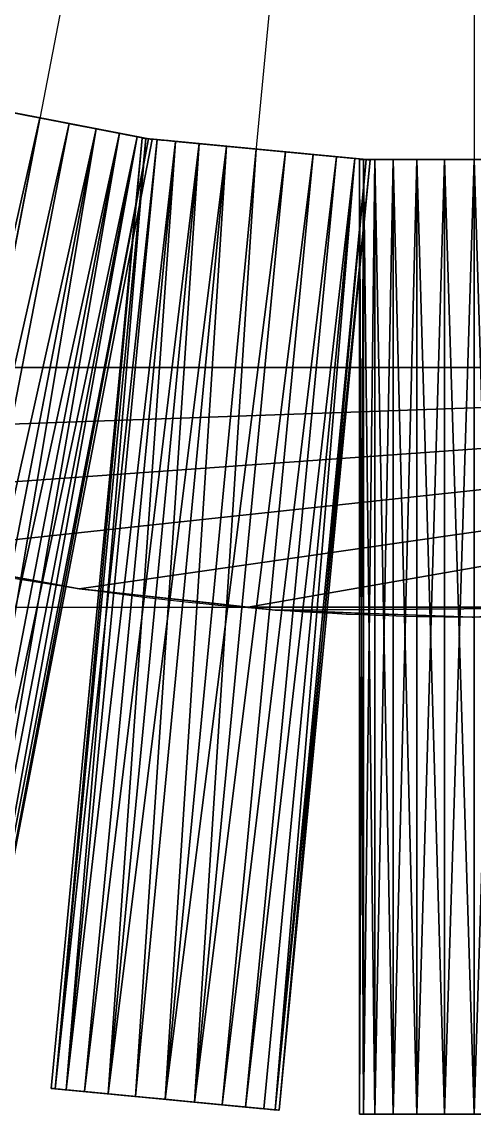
# Model space of a CAD drawing. Extents: x -19 to 362, y -54 to 342.
# Drawn here: x 75.6 to 125, y -54.3 to 65 of the extents above; entities that cross this region are included whole.
import ezdxf

# ---------------------------------------------------------------- set-up
doc = ezdxf.new("R2010")
doc.units = 0
doc.header["$MEASUREMENT"] = 0
doc.layers.get('0').update_dxf_attribs({"color": 13, "linetype": 'CONTINUOUS'})
doc.layers.add('TEMP', color=134, linetype='CONTINUOUS')

# ---------------------------------------------------------------- blocks, each defined once
blk = doc.blocks.new('___6')
for p, q in [((12.5, 300, 12.5), (12.5, 0, 12.5)), ((0, 50, 12.5), (0, -54.26, 12.5)), ((0.43, 50, 9.26), (0.43, -54.26, 9.26)), ((0.43, 50, 15.74), (0.43, -54.26, 15.74)), ((1.67, 50, 6.25), (1.67, -54.26, 6.25)), ((1.67, 50, 18.75), (1.67, -54.26, 18.75)), ((3.66, 50, 3.66), (3.66, -54.26, 3.66)), ((3.66, 50, 21.34), (3.66, -54.26, 21.34)), ((6.25, 50, 1.67), (6.25, -54.26, 1.67)), ((6.25, 50, 23.33), (6.25, -54.26, 23.33)), ((9.26, 50, 0.43), (9.26, -54.26, 0.43)), ((9.26, 50, 24.57), (9.26, -54.26, 24.57)), ((12.5, 50), (12.5, -54.26)), ((12.5, 50, 25), (12.5, -54.26, 25))]:
    blk.add_line(p, q)
at = {"extrusion": (-1.5951e-32, 1, 5.95298e-32)}
blk.add_circle((-12.5, 12.5, 50), 12.5, dxfattribs=at)
at = {"extrusion": (-1.74328e-15, 1, -4.67111e-16)}
blk.add_circle((-12.5, 12.5, -54.26), 12.5, dxfattribs=at)
mesh = blk.add_polyface()
corners = [(9.26, 50, 0.43), (15.74, 50, 0.43), (12.5, 50), (6.25, 50, 1.67), (18.75, 50, 1.67), (3.66, 50, 3.66), (21.34, 50, 3.66), (1.67, 50, 6.25), (23.33, 50, 6.25), (0.43, 50, 9.26), (24.57, 50, 9.26), (0, 50, 12.5), (25, 50, 12.5), (0.43, 50, 15.74), (24.57, 50, 15.74), (1.67, 50, 18.75), (23.33, 50, 18.75), (3.66, 50, 21.34), (21.34, 50, 21.34), (6.25, 50, 23.33), (18.75, 50, 23.33), (9.26, 50, 24.57), (15.74, 50, 24.57), (12.5, 50, 25)]
mesh.append_faces([[corners[k] for k in face] for face in [(0, 1, 2), (22, 21, 23)]], dxfattribs={"vtx0": -1})
mesh.append_faces([[corners[k] for k in face] for face in [(1, 3, 4), (4, 5, 6), (6, 7, 8), (8, 9, 10), (10, 11, 12), (12, 13, 14), (14, 15, 16), (16, 17, 18), (18, 19, 20), (20, 21, 22)]], dxfattribs={"vtx0": -1, "vtx1": -1})
mesh.append_faces([[corners[k] for k in face] for face in [(1, 0, 3), (4, 3, 5), (6, 5, 7), (8, 7, 9), (10, 9, 11), (12, 11, 13), (14, 13, 15), (16, 15, 17), (18, 17, 19), (20, 19, 21)]], dxfattribs={"vtx0": -1, "vtx2": -1})
mesh = blk.add_polyface()
corners = [(0, 50, 12.5), (0.43, -54.26, 9.26), (0, -54.26, 12.5), (0.43, 50, 9.26)]
mesh.append_faces([[corners[k] for k in face] for face in [(0, 1, 2), (1, 0, 3)]], dxfattribs={"vtx0": -1})
mesh = blk.add_polyface()
corners = [(0.43, 50, 15.74), (0, -54.26, 12.5), (0.43, -54.26, 15.74), (0, 50, 12.5)]
mesh.append_faces([[corners[k] for k in face] for face in [(0, 1, 2), (1, 0, 3)]], dxfattribs={"vtx0": -1})
mesh = blk.add_polyface()
corners = [(0.43, 50, 9.26), (1.67, -54.26, 6.25), (0.43, -54.26, 9.26), (1.67, 50, 6.25)]
mesh.append_faces([[corners[k] for k in face] for face in [(0, 1, 2), (1, 0, 3)]], dxfattribs={"vtx0": -1})
mesh = blk.add_polyface()
corners = [(1.67, 50, 18.75), (0.43, -54.26, 15.74), (1.67, -54.26, 18.75), (0.43, 50, 15.74)]
mesh.append_faces([[corners[k] for k in face] for face in [(0, 1, 2), (1, 0, 3)]], dxfattribs={"vtx0": -1})
mesh = blk.add_polyface()
corners = [(1.67, 50, 6.25), (3.66, -54.26, 3.66), (1.67, -54.26, 6.25), (3.66, 50, 3.66)]
mesh.append_faces([[corners[k] for k in face] for face in [(0, 1, 2), (1, 0, 3)]], dxfattribs={"vtx0": -1})
mesh = blk.add_polyface()
corners = [(3.66, 50, 21.34), (1.67, -54.26, 18.75), (3.66, -54.26, 21.34), (1.67, 50, 18.75)]
mesh.append_faces([[corners[k] for k in face] for face in [(0, 1, 2), (1, 0, 3)]], dxfattribs={"vtx0": -1})
mesh = blk.add_polyface()
corners = [(6.25, 50, 1.67), (3.66, -54.26, 3.66), (3.66, 50, 3.66), (6.25, -54.26, 1.67)]
mesh.append_faces([[corners[k] for k in face] for face in [(0, 1, 2), (1, 0, 3)]], dxfattribs={"vtx0": -1})
mesh = blk.add_polyface()
corners = [(6.25, -54.26, 23.33), (3.66, 50, 21.34), (3.66, -54.26, 21.34), (6.25, 50, 23.33)]
mesh.append_faces([[corners[k] for k in face] for face in [(0, 1, 2), (1, 0, 3)]], dxfattribs={"vtx0": -1})
mesh = blk.add_polyface()
corners = [(9.26, 50, 0.43), (6.25, -54.26, 1.67), (6.25, 50, 1.67), (9.26, -54.26, 0.43)]
mesh.append_faces([[corners[k] for k in face] for face in [(0, 1, 2), (1, 0, 3)]], dxfattribs={"vtx0": -1})
mesh = blk.add_polyface()
corners = [(9.26, -54.26, 24.57), (6.25, 50, 23.33), (6.25, -54.26, 23.33), (9.26, 50, 24.57)]
mesh.append_faces([[corners[k] for k in face] for face in [(0, 1, 2), (1, 0, 3)]], dxfattribs={"vtx0": -1})
mesh = blk.add_polyface()
corners = [(12.5, 50), (9.26, -54.26, 0.43), (9.26, 50, 0.43), (12.5, -54.26)]
mesh.append_faces([[corners[k] for k in face] for face in [(0, 1, 2), (1, 0, 3)]], dxfattribs={"vtx0": -1})
mesh = blk.add_polyface()
corners = [(12.5, -54.26, 25), (9.26, 50, 24.57), (9.26, -54.26, 24.57), (12.5, 50, 25)]
mesh.append_faces([[corners[k] for k in face] for face in [(0, 1, 2), (1, 0, 3)]], dxfattribs={"vtx0": -1})
mesh = blk.add_polyface()
corners = [(15.74, 50, 0.43), (12.5, -54.26), (12.5, 50), (15.74, -54.26, 0.43)]
mesh.append_faces([[corners[k] for k in face] for face in [(0, 1, 2), (1, 0, 3)]], dxfattribs={"vtx0": -1})
mesh = blk.add_polyface()
corners = [(15.74, -54.26, 24.57), (12.5, 50, 25), (12.5, -54.26, 25), (15.74, 50, 24.57)]
mesh.append_faces([[corners[k] for k in face] for face in [(0, 1, 2), (1, 0, 3)]], dxfattribs={"vtx0": -1})
mesh = blk.add_polyface()
corners = [(15.74, -54.26, 0.43), (9.26, -54.26, 0.43), (12.5, -54.26), (6.25, -54.26, 1.67), (18.75, -54.26, 1.67), (3.66, -54.26, 3.66), (21.34, -54.26, 3.66), (23.33, -54.26, 6.25), (1.67, -54.26, 6.25), (0.43, -54.26, 9.26), (24.57, -54.26, 9.26), (0, -54.26, 12.5), (25, -54.26, 12.5), (24.57, -54.26, 15.74), (0.43, -54.26, 15.74), (1.67, -54.26, 18.75), (23.33, -54.26, 18.75), (21.34, -54.26, 21.34), (3.66, -54.26, 21.34), (18.75, -54.26, 23.33), (6.25, -54.26, 23.33), (9.26, -54.26, 24.57), (15.74, -54.26, 24.57), (12.5, -54.26, 25)]
mesh.append_faces([[corners[k] for k in face] for face in [(0, 1, 2), (21, 22, 23)]], dxfattribs={"vtx0": -1})
mesh.append_faces([[corners[k] for k in face] for face in [(1, 0, 3), (3, 4, 5), (5, 7, 8), (8, 7, 9), (9, 10, 11), (11, 13, 14), (14, 13, 15), (15, 17, 18), (18, 19, 20), (20, 19, 21)]], dxfattribs={"vtx0": -1, "vtx1": -1})
mesh.append_faces([[corners[k] for k in face] for face in [(3, 0, 4), (5, 4, 6), (5, 6, 7), (9, 7, 10), (11, 10, 12), (11, 12, 13), (15, 13, 16), (15, 16, 17), (18, 17, 19), (21, 19, 22)]], dxfattribs={"vtx0": -1, "vtx2": -1})
blk = doc.blocks.new('___5')
for p, q in [((12.5, 300, 12.5), (12.5, 0, 12.5)), ((0, 50, 12.5), (0, -54.26, 12.5)), ((0.43, 50, 9.26), (0.43, -54.26, 9.26)), ((0.43, 50, 15.74), (0.43, -54.26, 15.74)), ((1.67, 50, 6.25), (1.67, -54.26, 6.25)), ((1.67, 50, 18.75), (1.67, -54.26, 18.75)), ((3.66, 50, 3.66), (3.66, -54.26, 3.66)), ((3.66, 50, 21.34), (3.66, -54.26, 21.34)), ((6.25, 50, 1.67), (6.25, -54.26, 1.67)), ((6.25, 50, 23.33), (6.25, -54.26, 23.33)), ((9.26, 50, 0.43), (9.26, -54.26, 0.43)), ((9.26, 50, 24.57), (9.26, -54.26, 24.57)), ((12.5, 50), (12.5, -54.26)), ((12.5, 50, 25), (12.5, -54.26, 25)), ((15.74, 50, 0.43), (15.74, -54.26, 0.43)), ((15.74, 50, 24.57), (15.74, -54.26, 24.57)), ((18.75, 50, 1.67), (18.75, -54.26, 1.67)), ((18.75, 50, 23.33), (18.75, -54.26, 23.33)), ((21.34, 50, 3.66), (21.34, -54.26, 3.66)), ((21.34, 50, 21.34), (21.34, -54.26, 21.34)), ((23.33, 50, 6.25), (23.33, -54.26, 6.25)), ((23.33, 50, 18.75), (23.33, -54.26, 18.75)), ((24.57, 50, 15.74), (24.57, -54.26, 15.74)), ((24.57, 50, 9.26), (24.57, -54.26, 9.26)), ((25, 50, 12.5), (25, -54.26, 12.5))]:
    blk.add_line(p, q)
at = {"extrusion": (8.71364e-16, 1, 2.34589e-16)}
blk.add_circle((-12.5, 12.5, 50), 12.5, dxfattribs=at)
at = {"extrusion": (-3.56309e-19, 1, 1.32976e-18)}
blk.add_circle((-12.5, 12.5, -54.26), 12.5, dxfattribs=at)
mesh = blk.add_polyface()
corners = [(9.26, 50, 0.43), (15.74, 50, 0.43), (12.5, 50), (6.25, 50, 1.67), (18.75, 50, 1.67), (3.66, 50, 3.66), (21.34, 50, 3.66), (1.67, 50, 6.25), (23.33, 50, 6.25), (0.43, 50, 9.26), (24.57, 50, 9.26), (0, 50, 12.5), (25, 50, 12.5), (0.43, 50, 15.74), (24.57, 50, 15.74), (1.67, 50, 18.75), (23.33, 50, 18.75), (3.66, 50, 21.34), (21.34, 50, 21.34), (6.25, 50, 23.33), (18.75, 50, 23.33), (9.26, 50, 24.57), (15.74, 50, 24.57), (12.5, 50, 25)]
mesh.append_faces([[corners[k] for k in face] for face in [(0, 1, 2), (22, 21, 23)]], dxfattribs={"vtx0": -1})
mesh.append_faces([[corners[k] for k in face] for face in [(1, 3, 4), (4, 5, 6), (6, 7, 8), (8, 9, 10), (10, 11, 12), (12, 13, 14), (14, 15, 16), (16, 17, 18), (18, 19, 20), (20, 21, 22)]], dxfattribs={"vtx0": -1, "vtx1": -1})
mesh.append_faces([[corners[k] for k in face] for face in [(1, 0, 3), (4, 3, 5), (6, 5, 7), (8, 7, 9), (10, 9, 11), (12, 11, 13), (14, 13, 15), (16, 15, 17), (18, 17, 19), (20, 19, 21)]], dxfattribs={"vtx0": -1, "vtx2": -1})
mesh = blk.add_polyface()
corners = [(0, 50, 12.5), (0.43, -54.26, 9.26), (0, -54.26, 12.5), (0.43, 50, 9.26)]
mesh.append_faces([[corners[k] for k in face] for face in [(0, 1, 2), (1, 0, 3)]], dxfattribs={"vtx0": -1})
mesh = blk.add_polyface()
corners = [(0.43, -54.26, 15.74), (0, 50, 12.5), (0, -54.26, 12.5), (0.43, 50, 15.74)]
mesh.append_faces([[corners[k] for k in face] for face in [(0, 1, 2), (1, 0, 3)]], dxfattribs={"vtx0": -1})
mesh = blk.add_polyface()
corners = [(0.43, 50, 9.26), (1.67, -54.26, 6.25), (0.43, -54.26, 9.26), (1.67, 50, 6.25)]
mesh.append_faces([[corners[k] for k in face] for face in [(0, 1, 2), (1, 0, 3)]], dxfattribs={"vtx0": -1})
mesh = blk.add_polyface()
corners = [(1.67, 50, 18.75), (0.43, -54.26, 15.74), (1.67, -54.26, 18.75), (0.43, 50, 15.74)]
mesh.append_faces([[corners[k] for k in face] for face in [(0, 1, 2), (1, 0, 3)]], dxfattribs={"vtx0": -1})
mesh = blk.add_polyface()
corners = [(1.67, -54.26, 6.25), (3.66, 50, 3.66), (3.66, -54.26, 3.66), (1.67, 50, 6.25)]
mesh.append_faces([[corners[k] for k in face] for face in [(0, 1, 2), (1, 0, 3)]], dxfattribs={"vtx0": -1})
mesh = blk.add_polyface()
corners = [(3.66, 50, 21.34), (1.67, -54.26, 18.75), (3.66, -54.26, 21.34), (1.67, 50, 18.75)]
mesh.append_faces([[corners[k] for k in face] for face in [(0, 1, 2), (1, 0, 3)]], dxfattribs={"vtx0": -1})
mesh = blk.add_polyface()
corners = [(6.25, 50, 1.67), (3.66, -54.26, 3.66), (3.66, 50, 3.66), (6.25, -54.26, 1.67)]
mesh.append_faces([[corners[k] for k in face] for face in [(0, 1, 2), (1, 0, 3)]], dxfattribs={"vtx0": -1})
mesh = blk.add_polyface()
corners = [(6.25, -54.26, 23.33), (3.66, 50, 21.34), (3.66, -54.26, 21.34), (6.25, 50, 23.33)]
mesh.append_faces([[corners[k] for k in face] for face in [(0, 1, 2), (1, 0, 3)]], dxfattribs={"vtx0": -1})
mesh = blk.add_polyface()
corners = [(9.26, 50, 0.43), (6.25, -54.26, 1.67), (6.25, 50, 1.67), (9.26, -54.26, 0.43)]
mesh.append_faces([[corners[k] for k in face] for face in [(0, 1, 2), (1, 0, 3)]], dxfattribs={"vtx0": -1})
mesh = blk.add_polyface()
corners = [(9.26, -54.26, 24.57), (6.25, 50, 23.33), (6.25, -54.26, 23.33), (9.26, 50, 24.57)]
mesh.append_faces([[corners[k] for k in face] for face in [(0, 1, 2), (1, 0, 3)]], dxfattribs={"vtx0": -1})
mesh = blk.add_polyface()
corners = [(9.26, 50, 0.43), (12.5, -54.26), (9.26, -54.26, 0.43), (12.5, 50)]
mesh.append_faces([[corners[k] for k in face] for face in [(0, 1, 2), (1, 0, 3)]], dxfattribs={"vtx0": -1})
mesh = blk.add_polyface()
corners = [(12.5, -54.26, 25), (9.26, 50, 24.57), (9.26, -54.26, 24.57), (12.5, 50, 25)]
mesh.append_faces([[corners[k] for k in face] for face in [(0, 1, 2), (1, 0, 3)]], dxfattribs={"vtx0": -1})
mesh = blk.add_polyface()
corners = [(15.74, 50, 0.43), (12.5, -54.26), (12.5, 50), (15.74, -54.26, 0.43)]
mesh.append_faces([[corners[k] for k in face] for face in [(0, 1, 2), (1, 0, 3)]], dxfattribs={"vtx0": -1})
mesh = blk.add_polyface()
corners = [(15.74, -54.26, 24.57), (12.5, 50, 25), (12.5, -54.26, 25), (15.74, 50, 24.57)]
mesh.append_faces([[corners[k] for k in face] for face in [(0, 1, 2), (1, 0, 3)]], dxfattribs={"vtx0": -1})
mesh = blk.add_polyface()
corners = [(18.75, 50, 1.67), (15.74, -54.26, 0.43), (15.74, 50, 0.43), (18.75, -54.26, 1.67)]
mesh.append_faces([[corners[k] for k in face] for face in [(0, 1, 2), (1, 0, 3)]], dxfattribs={"vtx0": -1})
mesh = blk.add_polyface()
corners = [(15.74, -54.26, 24.57), (18.75, 50, 23.33), (15.74, 50, 24.57), (18.75, -54.26, 23.33)]
mesh.append_faces([[corners[k] for k in face] for face in [(0, 1, 2), (1, 0, 3)]], dxfattribs={"vtx0": -1})
mesh = blk.add_polyface()
corners = [(21.34, 50, 3.66), (18.75, -54.26, 1.67), (18.75, 50, 1.67), (21.34, -54.26, 3.66)]
mesh.append_faces([[corners[k] for k in face] for face in [(0, 1, 2), (1, 0, 3)]], dxfattribs={"vtx0": -1})
mesh = blk.add_polyface()
corners = [(18.75, -54.26, 23.33), (21.34, 50, 21.34), (18.75, 50, 23.33), (21.34, -54.26, 21.34)]
mesh.append_faces([[corners[k] for k in face] for face in [(0, 1, 2), (1, 0, 3)]], dxfattribs={"vtx0": -1})
mesh = blk.add_polyface()
corners = [(21.34, -54.26, 3.66), (23.33, 50, 6.25), (23.33, -54.26, 6.25), (21.34, 50, 3.66)]
mesh.append_faces([[corners[k] for k in face] for face in [(0, 1, 2), (1, 0, 3)]], dxfattribs={"vtx0": -1})
mesh = blk.add_polyface()
corners = [(23.33, 50, 18.75), (21.34, -54.26, 21.34), (23.33, -54.26, 18.75), (21.34, 50, 21.34)]
mesh.append_faces([[corners[k] for k in face] for face in [(0, 1, 2), (1, 0, 3)]], dxfattribs={"vtx0": -1})
mesh = blk.add_polyface()
corners = [(23.33, 50, 6.25), (24.57, -54.26, 9.26), (23.33, -54.26, 6.25), (24.57, 50, 9.26)]
mesh.append_faces([[corners[k] for k in face] for face in [(0, 1, 2), (1, 0, 3)]], dxfattribs={"vtx0": -1})
mesh = blk.add_polyface()
corners = [(24.57, -54.26, 15.74), (23.33, 50, 18.75), (23.33, -54.26, 18.75), (24.57, 50, 15.74)]
mesh.append_faces([[corners[k] for k in face] for face in [(0, 1, 2), (1, 0, 3)]], dxfattribs={"vtx0": -1})
mesh = blk.add_polyface()
corners = [(25, 50, 12.5), (24.57, -54.26, 15.74), (25, -54.26, 12.5), (24.57, 50, 15.74)]
mesh.append_faces([[corners[k] for k in face] for face in [(0, 1, 2), (1, 0, 3)]], dxfattribs={"vtx0": -1})
mesh = blk.add_polyface()
corners = [(24.57, 50, 9.26), (25, -54.26, 12.5), (24.57, -54.26, 9.26), (25, 50, 12.5)]
mesh.append_faces([[corners[k] for k in face] for face in [(0, 1, 2), (1, 0, 3)]], dxfattribs={"vtx0": -1})
mesh = blk.add_polyface()
corners = [(15.74, -54.26, 0.43), (9.26, -54.26, 0.43), (12.5, -54.26), (6.25, -54.26, 1.67), (18.75, -54.26, 1.67), (3.66, -54.26, 3.66), (21.34, -54.26, 3.66), (23.33, -54.26, 6.25), (1.67, -54.26, 6.25), (0.43, -54.26, 9.26), (24.57, -54.26, 9.26), (0, -54.26, 12.5), (25, -54.26, 12.5), (24.57, -54.26, 15.74), (0.43, -54.26, 15.74), (1.67, -54.26, 18.75), (23.33, -54.26, 18.75), (21.34, -54.26, 21.34), (3.66, -54.26, 21.34), (18.75, -54.26, 23.33), (6.25, -54.26, 23.33), (9.26, -54.26, 24.57), (15.74, -54.26, 24.57), (12.5, -54.26, 25)]
mesh.append_faces([[corners[k] for k in face] for face in [(0, 1, 2), (21, 22, 23)]], dxfattribs={"vtx0": -1})
mesh.append_faces([[corners[k] for k in face] for face in [(1, 0, 3), (3, 4, 5), (5, 7, 8), (8, 7, 9), (9, 10, 11), (11, 13, 14), (14, 13, 15), (15, 17, 18), (18, 19, 20), (20, 19, 21)]], dxfattribs={"vtx0": -1, "vtx1": -1})
mesh.append_faces([[corners[k] for k in face] for face in [(3, 0, 4), (5, 4, 6), (5, 6, 7), (9, 7, 10), (11, 10, 12), (11, 12, 13), (15, 13, 16), (15, 16, 17), (18, 17, 19), (21, 19, 22)]], dxfattribs={"vtx0": -1, "vtx2": -1})
blk = doc.blocks.new('___4')
for p, q in [((12.5, 300, 12.5), (12.5, 0, 12.5)), ((12.5, 50), (12.5, -54.26)), ((12.5, 50, 25), (12.5, -54.26, 25)), ((15.74, 50, 0.43), (15.74, -54.26, 0.43)), ((15.74, 50, 24.57), (15.74, -54.26, 24.57)), ((18.75, 50, 1.67), (18.75, -54.26, 1.67)), ((18.75, 50, 23.33), (18.75, -54.26, 23.33)), ((21.34, 50, 3.66), (21.34, -54.26, 3.66)), ((21.34, 50, 21.34), (21.34, -54.26, 21.34)), ((23.33, 50, 6.25), (23.33, -54.26, 6.25)), ((23.33, 50, 18.75), (23.33, -54.26, 18.75)), ((24.57, 50, 15.74), (24.57, -54.26, 15.74)), ((24.57, 50, 9.26), (24.57, -54.26, 9.26)), ((25, 50, 12.5), (25, -54.26, 12.5))]:
    blk.add_line(p, q)
at = {"extrusion": (1.58232e-18, 1, -5.90531e-18)}
blk.add_circle((-12.5, 12.5, 50), 12.5, dxfattribs=at)
mesh = blk.add_polyface()
corners = [(9.26, 50, 0.43), (15.74, 50, 0.43), (12.5, 50), (6.25, 50, 1.67), (18.75, 50, 1.67), (3.66, 50, 3.66), (21.34, 50, 3.66), (1.67, 50, 6.25), (23.33, 50, 6.25), (0.43, 50, 9.26), (24.57, 50, 9.26), (0, 50, 12.5), (25, 50, 12.5), (0.43, 50, 15.74), (24.57, 50, 15.74), (1.67, 50, 18.75), (23.33, 50, 18.75), (3.66, 50, 21.34), (21.34, 50, 21.34), (6.25, 50, 23.33), (18.75, 50, 23.33), (9.26, 50, 24.57), (15.74, 50, 24.57), (12.5, 50, 25)]
mesh.append_faces([[corners[k] for k in face] for face in [(0, 1, 2), (22, 21, 23)]], dxfattribs={"vtx0": -1})
mesh.append_faces([[corners[k] for k in face] for face in [(1, 3, 4), (4, 5, 6), (6, 7, 8), (8, 9, 10), (10, 11, 12), (12, 13, 14), (14, 15, 16), (16, 17, 18), (18, 19, 20), (20, 21, 22)]], dxfattribs={"vtx0": -1, "vtx1": -1})
mesh.append_faces([[corners[k] for k in face] for face in [(1, 0, 3), (4, 3, 5), (6, 5, 7), (8, 7, 9), (10, 9, 11), (12, 11, 13), (14, 13, 15), (16, 15, 17), (18, 17, 19), (20, 19, 21)]], dxfattribs={"vtx0": -1, "vtx2": -1})
mesh = blk.add_polyface()
corners = [(12.5, 50), (9.26, -54.26, 0.43), (9.26, 50, 0.43), (12.5, -54.26)]
mesh.append_faces([[corners[k] for k in face] for face in [(0, 1, 2), (1, 0, 3)]], dxfattribs={"vtx0": -1})
mesh = blk.add_polyface()
corners = [(9.26, -54.26, 24.57), (12.5, 50, 25), (9.26, 50, 24.57), (12.5, -54.26, 25)]
mesh.append_faces([[corners[k] for k in face] for face in [(0, 1, 2), (1, 0, 3)]], dxfattribs={"vtx0": -1})
mesh = blk.add_polyface()
corners = [(15.74, 50, 0.43), (12.5, -54.26), (12.5, 50), (15.74, -54.26, 0.43)]
mesh.append_faces([[corners[k] for k in face] for face in [(0, 1, 2), (1, 0, 3)]], dxfattribs={"vtx0": -1})
mesh = blk.add_polyface()
corners = [(12.5, -54.26, 25), (15.74, 50, 24.57), (12.5, 50, 25), (15.74, -54.26, 24.57)]
mesh.append_faces([[corners[k] for k in face] for face in [(0, 1, 2), (1, 0, 3)]], dxfattribs={"vtx0": -1})
mesh = blk.add_polyface()
corners = [(18.75, 50, 1.67), (15.74, -54.26, 0.43), (15.74, 50, 0.43), (18.75, -54.26, 1.67)]
mesh.append_faces([[corners[k] for k in face] for face in [(0, 1, 2), (1, 0, 3)]], dxfattribs={"vtx0": -1})
mesh = blk.add_polyface()
corners = [(15.74, -54.26, 24.57), (18.75, 50, 23.33), (15.74, 50, 24.57), (18.75, -54.26, 23.33)]
mesh.append_faces([[corners[k] for k in face] for face in [(0, 1, 2), (1, 0, 3)]], dxfattribs={"vtx0": -1})
mesh = blk.add_polyface()
corners = [(21.34, 50, 3.66), (18.75, -54.26, 1.67), (18.75, 50, 1.67), (21.34, -54.26, 3.66)]
mesh.append_faces([[corners[k] for k in face] for face in [(0, 1, 2), (1, 0, 3)]], dxfattribs={"vtx0": -1})
mesh = blk.add_polyface()
corners = [(21.34, -54.26, 21.34), (18.75, 50, 23.33), (18.75, -54.26, 23.33), (21.34, 50, 21.34)]
mesh.append_faces([[corners[k] for k in face] for face in [(0, 1, 2), (1, 0, 3)]], dxfattribs={"vtx0": -1})
mesh = blk.add_polyface()
corners = [(21.34, 50, 3.66), (23.33, -54.26, 6.25), (21.34, -54.26, 3.66), (23.33, 50, 6.25)]
mesh.append_faces([[corners[k] for k in face] for face in [(0, 1, 2), (1, 0, 3)]], dxfattribs={"vtx0": -1})
mesh = blk.add_polyface()
corners = [(23.33, 50, 18.75), (21.34, -54.26, 21.34), (23.33, -54.26, 18.75), (21.34, 50, 21.34)]
mesh.append_faces([[corners[k] for k in face] for face in [(0, 1, 2), (1, 0, 3)]], dxfattribs={"vtx0": -1})
mesh = blk.add_polyface()
corners = [(23.33, 50, 6.25), (24.57, -54.26, 9.26), (23.33, -54.26, 6.25), (24.57, 50, 9.26)]
mesh.append_faces([[corners[k] for k in face] for face in [(0, 1, 2), (1, 0, 3)]], dxfattribs={"vtx0": -1})
mesh = blk.add_polyface()
corners = [(24.57, -54.26, 15.74), (23.33, 50, 18.75), (23.33, -54.26, 18.75), (24.57, 50, 15.74)]
mesh.append_faces([[corners[k] for k in face] for face in [(0, 1, 2), (1, 0, 3)]], dxfattribs={"vtx0": -1})
mesh = blk.add_polyface()
corners = [(25, -54.26, 12.5), (24.57, 50, 15.74), (24.57, -54.26, 15.74), (25, 50, 12.5)]
mesh.append_faces([[corners[k] for k in face] for face in [(0, 1, 2), (1, 0, 3)]], dxfattribs={"vtx0": -1})
mesh = blk.add_polyface()
corners = [(24.57, 50, 9.26), (25, -54.26, 12.5), (24.57, -54.26, 9.26), (25, 50, 12.5)]
mesh.append_faces([[corners[k] for k in face] for face in [(0, 1, 2), (1, 0, 3)]], dxfattribs={"vtx0": -1})

msp = doc.modelspace()

# ---------------------------------------------------------------- linework, layer by layer
for p, q in [((0, 27.3), (250, 27.28)), ((0, 27.3, 300), (250, 27.28, 300)), ((81.89, 3.11), (60.72, 6.96)), ((74.28, 4.5, 71.67), (76.83, 4.03, 73.66)), ((76.83, 4.03, 91.34), (74.28, 4.5, 93.33)), ((76.83, 4.03, 73.66), (78.78, 3.68, 76.25)), ((76.83, 4.03, 91.34), (78.78, 3.68, 88.75)), ((78.78, 3.68, 76.25), (80.01, 3.45, 79.26)), ((78.78, 3.68, 88.75), (80.01, 3.45, 85.74)), ((80.43, 3.38, 82.5), (80.01, 3.45, 79.26)), ((80.01, 3.45, 85.74), (80.43, 3.38, 82.5)), ((100.31, 1.11), (81.89, 3.11)), ((81.89, 3.11, 300), (81.89, 3.11)), ((84.01, 2.88, 82.5), (84.43, 2.84, 79.26)), ((84.01, 2.88, 82.5), (84.43, 2.84, 85.74)), ((85.67, 2.7, 88.75), (84.43, 2.84, 85.74)), ((85.67, 2.7, 76.25), (84.43, 2.84, 79.26)), ((87.65, 2.49, 91.34), (85.67, 2.7, 88.75)), ((87.65, 2.49, 73.66), (85.67, 2.7, 76.25)), ((87.65, 2.49, 73.66), (90.22, 2.21, 71.67)), ((90.22, 2.21, 93.33), (87.65, 2.49, 91.34)), ((90.22, 2.21, 71.67), (93.22, 1.88, 70.43)), ((90.22, 2.21, 93.33), (93.22, 1.88, 94.57)), ((93.22, 1.88, 70.43), (96.44, 1.53, 70)), ((93.22, 1.88, 94.57), (96.44, 1.53, 95)), ((99.65, 1.18, 70.43), (96.44, 1.53, 70)), ((96.44, 1.53, 95), (99.65, 1.18, 94.57)), ((0, 1.11, 300), (100.31, 1.11, 300)), ((99.65, 1.18, 70.43), (102.65, 0.85, 71.67)), ((102.65, 0.85, 93.33), (99.65, 1.18, 94.57)), ((103.29, 0.78), (100.31, 1.11)), ((100.31, 1.11, 300), (149.59, 1.11, 300)), ((100.31, 1.11), (149.59, 1.11)), ((102.65, 0.85, 71.67), (103.29, 0.78, 72.17)), ((102.65, 0.85, 93.33), (103.29, 0.78, 92.83)), ((105.24, 0.71, 73.66), (103.29, 0.78, 72.17)), ((103.29, 0.78, 92.83), (105.24, 0.71, 91.34)), ((124.79, 0), (103.29, 0.78)), ((103.29, 0.78, 72.17), (103.29, 0.78)), ((103.29, 0.78, 300), (103.29, 0.78, 92.83)), ((107.23, 0.64, 88.75), (105.24, 0.71, 91.34)), ((107.23, 0.64, 76.25), (105.24, 0.71, 73.66)), ((107.23, 0.64, 76.25), (108.48, 0.59, 79.26)), ((107.23, 0.64, 88.75), (108.48, 0.59, 85.74)), ((108.9, 0.58, 82.5), (108.48, 0.59, 85.74)), ((108.9, 0.58, 82.5), (108.48, 0.59, 79.26)), ((112.5, 0.45, 82.5), (112.93, 0.43, 79.26)), ((112.5, 0.45, 82.5), (112.93, 0.43, 85.74)), ((112.93, 0.43, 79.26), (114.17, 0.39, 76.25)), ((114.17, 0.39, 88.75), (112.93, 0.43, 85.74)), ((114.17, 0.39, 76.25), (116.16, 0.31, 73.66)), ((114.17, 0.39, 88.75), (116.16, 0.31, 91.34)), ((116.16, 0.31, 73.66), (118.75, 0.22, 71.67)), ((116.16, 0.31, 91.34), (118.75, 0.22, 93.33)), ((118.75, 0.22, 71.67), (121.76, 0.11, 70.43)), ((121.76, 0.11, 94.57), (118.75, 0.22, 93.33)), ((124.79, 0, 70.03), (121.76, 0.11, 70.43)), ((121.76, 0.11, 94.57), (124.79, 0, 94.97)), ((146.3, 0.75), (124.79, 0)), ((125, 0.01, 95), (124.79, 0, 94.97)), ((125, 0.01, 70), (124.79, 0, 70.03)), ((125, 0.01, 70), (128.24, 0.12, 70.43)), ((128.24, 0.12, 94.57), (125, 0.01, 95)), ((124.79, 0, 70.03), (124.79, 0)), ((124.79, 0, 300), (124.79, 0, 94.97))]:
    msp.add_line(p, q)
at = {"extrusion": (0, 0, -1)}
for start, end in [(274.7214, 294.6254), (265.2974, 274.7214)]:
    msp.add_arc((-125, 300, -300), 300, start, end, dxfattribs=at)

# ---------------------------------------------------------------- block references
at = {"layer": 'TEMP'}
for name, p, rotation in [('___4', (55.83, 7.82, 37.5), 349.0666), ('___5', (83.98, 2.56, 37.5), 354.5333)]:
    msp.add_blockref(name, p, dxfattribs=dict(at, rotation=rotation))
msp.add_blockref('___6', (112.5, 0, 37.5), dxfattribs=at)

# ---------------------------------------------------------------- meshes
at = {"color": 8}
mesh = msp.add_polyface(dxfattribs=at)
corners = [(250, 300, 300), (0, 27.3, 300), (0, 300, 300), (250, 27.28, 300)]
mesh.append_faces([[corners[k] for k in face] for face in [(0, 1, 2), (1, 0, 3)]], dxfattribs={"vtx0": -1, "color": 8})
mesh = msp.add_polyface(dxfattribs=at)
corners = [(250, 27.28, 300), (19.48, 19.17, 300), (0, 27.3, 300), (39.88, 12.33, 300), (60.72, 6.96, 300), (81.89, 3.11, 300), (100.31, 1.11, 300), (149.59, 1.11, 300), (167.69, 3.05, 300), (188.87, 6.88, 300), (209.72, 12.21, 300), (230.13, 19.02, 300)]
mesh.append_faces([[corners[k] for k in face] for face in [(0, 1, 2), (10, 0, 11)]], dxfattribs={"vtx0": -1, "color": 8})
mesh.append_faces([[corners[k] for k in face] for face in [(1, 0, 3), (3, 0, 4), (4, 0, 5), (5, 0, 6), (6, 0, 7), (7, 0, 8), (8, 0, 9), (9, 0, 10)]], dxfattribs={"vtx0": -1, "vtx1": -1, "color": 8})
mesh = msp.add_polyface()
corners = [(250, 27.28), (19.48, 19.17), (0, 27.3), (39.88, 12.33), (60.72, 6.96), (81.89, 3.11), (100.31, 1.11), (149.59, 1.11), (167.69, 3.05), (188.87, 6.88), (209.72, 12.21), (230.13, 19.02)]
mesh.append_faces([[corners[k] for k in face] for face in [(0, 1, 2), (10, 0, 11)]], dxfattribs={"vtx0": -1})
mesh.append_faces([[corners[k] for k in face] for face in [(1, 0, 3), (3, 0, 4), (4, 0, 5), (5, 0, 6), (6, 0, 7), (7, 0, 8), (8, 0, 9), (9, 0, 10)]], dxfattribs={"vtx0": -1, "vtx1": -1})
at = {"color": 254}
mesh = msp.add_polyface(dxfattribs=at)
corners = [(81.89, 3.11), (80.01, 3.45, 79.26), (60.72, 6.96), (80.43, 3.38, 82.5), (81.89, 3.11, 300), (78.78, 3.68, 76.25), (76.83, 4.03, 73.66), (74.28, 4.5, 71.67), (71.32, 5.04, 70.43), (68.13, 5.62, 70), (80.01, 3.45, 85.74), (78.78, 3.68, 88.75), (76.83, 4.03, 91.34), (74.28, 4.5, 93.33), (71.32, 5.04, 94.57), (68.13, 5.62, 95), (61.98, 6.74, 93.33), (60.72, 6.96, 300), (60.72, 6.96, 92.34), (64.95, 6.2, 94.57), (61.98, 6.74, 71.67), (60.72, 6.96, 72.66), (64.95, 6.2, 70.43)]
mesh.append_faces([[corners[k] for k in face] for face in [(16, 17, 18), (2, 20, 21)]], dxfattribs={"vtx0": -1, "color": 254})
mesh.append_faces([[corners[k] for k in face] for face in [(0, 1, 2), (1, 0, 3), (3, 4, 10), (10, 4, 11), (11, 4, 12), (12, 4, 13), (13, 4, 14), (14, 4, 15), (17, 15, 4), (20, 2, 22), (22, 2, 9)]], dxfattribs={"vtx0": -1, "vtx1": -1, "color": 254})
mesh.append_faces([[corners[k] for k in face] for face in [(3, 0, 4), (2, 1, 5), (2, 5, 6), (2, 6, 7), (2, 7, 8), (2, 8, 9), (17, 16, 19), (17, 19, 15)]], dxfattribs={"vtx0": -1, "vtx2": -1, "color": 254})
mesh = msp.add_polyface(dxfattribs=at)
corners = [(103.29, 0.78, 72.17), (100.31, 1.11), (103.29, 0.78), (81.89, 3.11), (102.65, 0.85, 71.67), (99.65, 1.18, 70.43), (96.44, 1.53, 70), (103.29, 0.78, 300), (102.65, 0.85, 93.33), (103.29, 0.78, 92.83), (99.65, 1.18, 94.57), (96.44, 1.53, 95), (84.01, 2.88, 82.5), (81.89, 3.11, 300), (84.43, 2.84, 79.26), (85.67, 2.7, 76.25), (87.65, 2.49, 73.66), (90.22, 2.21, 71.67), (93.22, 1.88, 70.43), (84.43, 2.84, 85.74), (85.67, 2.7, 88.75), (87.65, 2.49, 91.34), (90.22, 2.21, 93.33), (93.22, 1.88, 94.57), (100.31, 1.11, 300)]
mesh.append_faces([[corners[k] for k in face] for face in [(0, 1, 2), (7, 8, 9), (13, 7, 24)]], dxfattribs={"vtx0": -1, "color": 254})
mesh.append_faces([[corners[k] for k in face] for face in [(1, 0, 3), (8, 7, 10), (10, 7, 11), (3, 12, 13), (12, 3, 14), (14, 3, 15), (15, 3, 16), (16, 3, 17), (17, 3, 18), (18, 3, 6)]], dxfattribs={"vtx0": -1, "vtx1": -1, "color": 254})
mesh.append_faces([[corners[k] for k in face] for face in [(13, 11, 7)]], dxfattribs={"vtx0": -1, "vtx1": -1, "vtx2": -1, "color": 254})
mesh.append_faces([[corners[k] for k in face] for face in [(3, 0, 4), (3, 4, 5), (3, 5, 6), (13, 12, 19), (13, 19, 20), (13, 20, 21), (13, 21, 22), (13, 22, 23), (13, 23, 11)]], dxfattribs={"vtx0": -1, "vtx2": -1, "color": 254})
at = {"color": 8}
mesh = msp.add_polyface(dxfattribs=at)
corners = [(149.59, 1.11, 300), (103.29, 0.78, 300), (100.31, 1.11, 300), (124.79, 0, 300), (146.3, 0.75, 300)]
mesh.append_faces([[corners[k] for k in face] for face in [(0, 1, 2), (3, 0, 4)]], dxfattribs={"vtx0": -1, "color": 8})
mesh.append_faces([[corners[k] for k in face] for face in [(1, 0, 3)]], dxfattribs={"vtx0": -1, "vtx1": -1, "color": 8})
mesh = msp.add_polyface()
corners = [(149.59, 1.11), (103.29, 0.78), (100.31, 1.11), (124.79, 0), (146.3, 0.75)]
mesh.append_faces([[corners[k] for k in face] for face in [(0, 1, 2), (3, 0, 4)]], dxfattribs={"vtx0": -1})
mesh.append_faces([[corners[k] for k in face] for face in [(1, 0, 3)]], dxfattribs={"vtx0": -1, "vtx1": -1})
at = {"color": 254}
mesh = msp.add_polyface(dxfattribs=at)
corners = [(124.79, 0, 70.03), (103.29, 0.78), (124.79, 0), (103.29, 0.78, 72.17), (121.76, 0.11, 70.43), (118.75, 0.22, 71.67), (116.16, 0.31, 73.66), (105.24, 0.71, 73.66), (114.17, 0.39, 76.25), (107.23, 0.64, 76.25), (112.93, 0.43, 79.26), (108.48, 0.59, 79.26), (112.5, 0.45, 82.5), (108.9, 0.58, 82.5), (112.93, 0.43, 85.74), (108.48, 0.59, 85.74), (107.23, 0.64, 88.75), (114.17, 0.39, 88.75), (116.16, 0.31, 91.34), (105.24, 0.71, 91.34), (118.75, 0.22, 93.33), (103.29, 0.78, 92.83), (103.29, 0.78, 300), (121.76, 0.11, 94.57), (124.79, 0, 94.97), (124.79, 0, 300)]
mesh.append_faces([[corners[k] for k in face] for face in [(0, 1, 2), (22, 24, 25)]], dxfattribs={"vtx0": -1, "color": 254})
mesh.append_faces([[corners[k] for k in face] for face in [(1, 0, 3), (3, 6, 7), (7, 8, 9), (9, 10, 11), (11, 12, 13), (13, 14, 15), (15, 14, 16), (16, 18, 19), (19, 20, 21), (21, 20, 22)]], dxfattribs={"vtx0": -1, "vtx1": -1, "color": 254})
mesh.append_faces([[corners[k] for k in face] for face in [(3, 0, 4), (3, 4, 5), (3, 5, 6), (7, 6, 8), (9, 8, 10), (11, 10, 12), (13, 12, 14), (16, 14, 17), (16, 17, 18), (19, 18, 20), (22, 20, 23), (22, 23, 24)]], dxfattribs={"vtx0": -1, "vtx2": -1, "color": 254})
mesh = msp.add_polyface(dxfattribs=at)
corners = [(146.3, 0.75, 72.49), (124.79, 0), (146.3, 0.75), (125, 0.01, 70), (128.24, 0.12, 70.43), (131.25, 0.23, 71.67), (133.84, 0.32, 73.66), (144.76, 0.7, 73.66), (142.78, 0.63, 76.25), (135.83, 0.39, 76.25), (141.53, 0.59, 79.26), (137.07, 0.43, 79.26), (141.1, 0.57, 82.5), (137.5, 0.45, 82.5), (141.53, 0.59, 85.74), (137.07, 0.43, 85.74), (142.78, 0.63, 88.75), (135.83, 0.39, 88.75), (144.76, 0.7, 91.34), (133.84, 0.32, 91.34), (146.3, 0.75, 92.51), (131.25, 0.23, 93.33), (146.3, 0.75, 300), (128.24, 0.12, 94.57), (125, 0.01, 95), (124.79, 0, 300), (124.79, 0, 94.97), (124.79, 0, 70.03)]
mesh.append_faces([[corners[k] for k in face] for face in [(0, 1, 2), (24, 25, 26)]], dxfattribs={"vtx0": -1, "color": 254})
mesh.append_faces([[corners[k] for k in face] for face in [(3, 0, 4), (4, 0, 5), (5, 0, 6), (6, 8, 9), (9, 10, 11), (11, 12, 13), (13, 14, 15), (15, 16, 17), (17, 18, 19), (19, 20, 21), (21, 22, 23), (23, 22, 24), (25, 24, 22)]], dxfattribs={"vtx0": -1, "vtx1": -1, "color": 254})
mesh.append_faces([[corners[k] for k in face] for face in [(1, 0, 3)]], dxfattribs={"vtx0": -1, "vtx1": -1, "vtx2": -1, "color": 254})
mesh.append_faces([[corners[k] for k in face] for face in [(6, 0, 7), (6, 7, 8), (9, 8, 10), (11, 10, 12), (13, 12, 14), (15, 14, 16), (17, 16, 18), (19, 18, 20), (21, 20, 22)]], dxfattribs={"vtx0": -1, "vtx2": -1, "color": 254})
mesh.append_faces([[corners[k] for k in face] for face in [(27, 1, 3)]], dxfattribs={"vtx1": -1, "color": 254})

doc.saveas('drawing.dxf')
